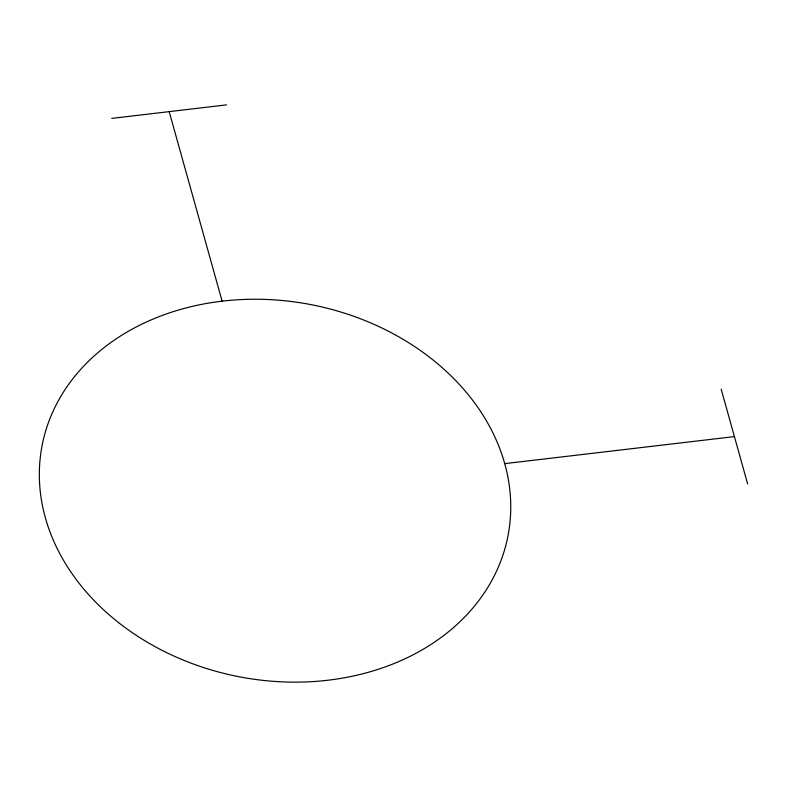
<?xml version="1.0" encoding="UTF-8"?>
<svg xmlns="http://www.w3.org/2000/svg" width="787" height="787" viewBox="0 0 787 787"><rect width="100%" height="100%" fill="white"/><g stroke="black" fill="none" stroke-linecap="round" stroke-linejoin="round"><path stroke-width="1.18" d="M111.764 118.394L226.607 104.868M504.733 463.641L734.419 436.598M721.187 389.211L747.65 483.975M169.185 111.626L222.111 301.155M118.64 622.655A237.28 189.5 11 0 0 505.962 544.82A237.28 189.5 11 0 0 200.518 304.589A237.28 189.5 11 0 0 118.64 622.655"/></g></svg>
